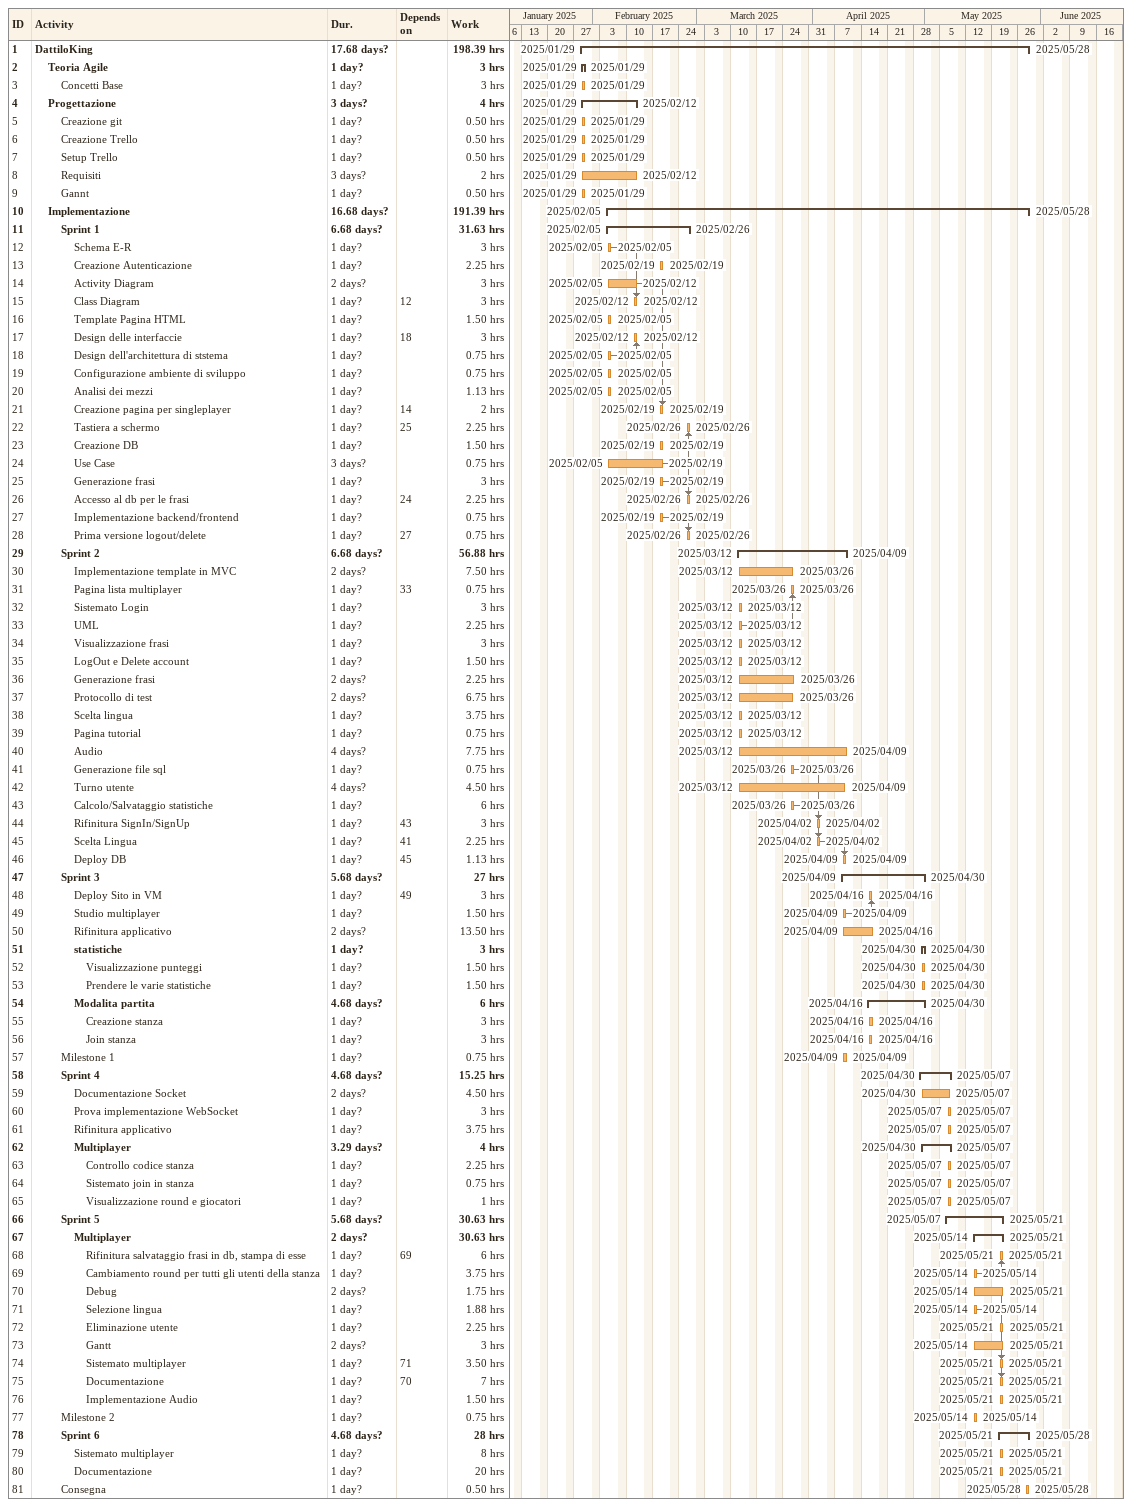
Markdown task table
| ID | Level | Task | Duration | Start | Finish | Predecessors | Work (h) |
|---|---|---|---|---|---|---|---|
| 1 | 1 | **DattiloKing** | 17.68d? | 2025-01-29 | 2025-05-28 |  | 198.39 |
| 2 | 2 | **Teoria Agile** | 1d? | 2025-01-29 | 2025-01-29 |  | 3 |
| 3 | 3 | Concetti Base | 1d? | 2025-01-29 | 2025-01-29 |  | 3 |
| 4 | 2 | **Progettazione** | 3d? | 2025-01-29 | 2025-02-12 |  | 4 |
| 5 | 3 | Creazione git | 1d? | 2025-01-29 | 2025-01-29 |  | 0.50 |
| 6 | 3 | Creazione Trello | 1d? | 2025-01-29 | 2025-01-29 |  | 0.50 |
| 7 | 3 | Setup Trello | 1d? | 2025-01-29 | 2025-01-29 |  | 0.50 |
| 8 | 3 | Requisiti | 3d? | 2025-01-29 | 2025-02-12 |  | 2 |
| 9 | 3 | Gannt | 1d? | 2025-01-29 | 2025-01-29 |  | 0.50 |
| 10 | 2 | **Implementazione** | 16.68d? | 2025-02-05 | 2025-05-28 |  | 191.39 |
| 11 | 3 | **Sprint 1** | 6.68d? | 2025-02-05 | 2025-02-26 |  | 31.63 |
| 12 | 4 | Schema E-R | 1d? | 2025-02-05 | 2025-02-05 |  | 3 |
| 13 | 4 | Creazione Autenticazione | 1d? | 2025-02-19 | 2025-02-19 |  | 2.25 |
| 14 | 4 | Activity Diagram | 2d? | 2025-02-05 | 2025-02-12 |  | 3 |
| 15 | 4 | Class Diagram | 1d? | 2025-02-12 | 2025-02-12 | 12 | 3 |
| 16 | 4 | Template Pagina HTML | 1d? | 2025-02-05 | 2025-02-05 |  | 1.50 |
| 17 | 4 | Design delle interfaccie | 1d? | 2025-02-12 | 2025-02-12 | 18 | 3 |
| 18 | 4 | Design dell'architettura di ststema | 1d? | 2025-02-05 | 2025-02-05 |  | 0.75 |
| 19 | 4 | Configurazione ambiente di sviluppo | 1d? | 2025-02-05 | 2025-02-05 |  | 0.75 |
| 20 | 4 | Analisi dei mezzi | 1d? | 2025-02-05 | 2025-02-05 |  | 1.13 |
| 21 | 4 | Creazione pagina per singleplayer | 1d? | 2025-02-19 | 2025-02-19 | 14 | 2 |
| 22 | 4 | Tastiera a schermo | 1d? | 2025-02-26 | 2025-02-26 | 25 | 2.25 |
| 23 | 4 | Creazione DB | 1d? | 2025-02-19 | 2025-02-19 |  | 1.50 |
| 24 | 4 | Use Case | 3d? | 2025-02-05 | 2025-02-19 |  | 0.75 |
| 25 | 4 | Generazione frasi | 1d? | 2025-02-19 | 2025-02-19 |  | 3 |
| 26 | 4 | Accesso al db per le frasi | 1d? | 2025-02-26 | 2025-02-26 | 24 | 2.25 |
| 27 | 4 | Implementazione backend/frontend | 1d? | 2025-02-19 | 2025-02-19 |  | 0.75 |
| 28 | 4 | Prima versione logout/delete | 1d? | 2025-02-26 | 2025-02-26 | 27 | 0.75 |
| 29 | 3 | **Sprint 2** | 6.68d? | 2025-03-12 | 2025-04-09 |  | 56.88 |
| 30 | 4 | Implementazione template in MVC | 2d? | 2025-03-12 | 2025-03-26 |  | 7.50 |
| 31 | 4 | Pagina lista multiplayer | 1d? | 2025-03-26 | 2025-03-26 | 33 | 0.75 |
| 32 | 4 | Sistemato Login | 1d? | 2025-03-12 | 2025-03-12 |  | 3 |
| 33 | 4 | UML | 1d? | 2025-03-12 | 2025-03-12 |  | 2.25 |
| 34 | 4 | Visualizzazione frasi | 1d? | 2025-03-12 | 2025-03-12 |  | 3 |
| 35 | 4 | LogOut e Delete account | 1d? | 2025-03-12 | 2025-03-12 |  | 1.50 |
| 36 | 4 | Generazione frasi | 2d? | 2025-03-12 | 2025-03-26 |  | 2.25 |
| 37 | 4 | Protocollo di test | 2d? | 2025-03-12 | 2025-03-26 |  | 6.75 |
| 38 | 4 | Scelta lingua | 1d? | 2025-03-12 | 2025-03-12 |  | 3.75 |
| 39 | 4 | Pagina tutorial | 1d? | 2025-03-12 | 2025-03-12 |  | 0.75 |
| 40 | 4 | Audio | 4d? | 2025-03-12 | 2025-04-09 |  | 7.75 |
| 41 | 4 | Generazione file sql | 1d? | 2025-03-26 | 2025-03-26 |  | 0.75 |
| 42 | 4 | Turno utente | 4d? | 2025-03-12 | 2025-04-09 |  | 4.50 |
| 43 | 4 | Calcolo/Salvataggio statistiche | 1d? | 2025-03-26 | 2025-03-26 |  | 6 |
| 44 | 4 | Rifinitura SignIn/SignUp | 1d? | 2025-04-02 | 2025-04-02 | 43 | 3 |
| 45 | 4 | Scelta Lingua | 1d? | 2025-04-02 | 2025-04-02 | 41 | 2.25 |
| 46 | 4 | Deploy DB | 1d? | 2025-04-09 | 2025-04-09 | 45 | 1.13 |
| 47 | 3 | **Sprint 3** | 5.68d? | 2025-04-09 | 2025-04-30 |  | 27 |
| 48 | 4 | Deploy Sito in VM | 1d? | 2025-04-16 | 2025-04-16 | 49 | 3 |
| 49 | 4 | Studio multiplayer | 1d? | 2025-04-09 | 2025-04-09 |  | 1.50 |
| 50 | 4 | Rifinitura applicativo | 2d? | 2025-04-09 | 2025-04-16 |  | 13.50 |
| 51 | 4 | **statistiche** | 1d? | 2025-04-30 | 2025-04-30 |  | 3 |
| 52 | 5 | Visualizzazione punteggi | 1d? | 2025-04-30 | 2025-04-30 |  | 1.50 |
| 53 | 5 | Prendere le varie statistiche | 1d? | 2025-04-30 | 2025-04-30 |  | 1.50 |
| 54 | 4 | **Modalita partita** | 4.68d? | 2025-04-16 | 2025-04-30 |  | 6 |
| 55 | 5 | Creazione stanza | 1d? | 2025-04-16 | 2025-04-16 |  | 3 |
| 56 | 5 | Join stanza | 1d? | 2025-04-16 | 2025-04-16 |  | 3 |
| 57 | 3 | Milestone 1 | 1d? | 2025-04-09 | 2025-04-09 |  | 0.75 |
| 58 | 3 | **Sprint 4** | 4.68d? | 2025-04-30 | 2025-05-07 |  | 15.25 |
| 59 | 4 | Documentazione Socket | 2d? | 2025-04-30 | 2025-05-07 |  | 4.50 |
| 60 | 4 | Prova implementazione WebSocket | 1d? | 2025-05-07 | 2025-05-07 |  | 3 |
| 61 | 4 | Rifinitura applicativo | 1d? | 2025-05-07 | 2025-05-07 |  | 3.75 |
| 62 | 4 | **Multiplayer** | 3.29d? | 2025-04-30 | 2025-05-07 |  | 4 |
| 63 | 5 | Controllo codice stanza | 1d? | 2025-05-07 | 2025-05-07 |  | 2.25 |
| 64 | 5 | Sistemato join in stanza | 1d? | 2025-05-07 | 2025-05-07 |  | 0.75 |
| 65 | 5 | Visualizzazione round e giocatori | 1d? | 2025-05-07 | 2025-05-07 |  | 1 |
| 66 | 3 | **Sprint 5** | 5.68d? | 2025-05-07 | 2025-05-21 |  | 30.63 |
| 67 | 4 | **Multiplayer** | 2d? | 2025-05-14 | 2025-05-21 |  | 30.63 |
| 68 | 5 | Rifinitura salvataggio frasi in db, stampa di esse | 1d? | 2025-05-21 | 2025-05-21 | 69 | 6 |
| 69 | 5 | Cambiamento round per tutti gli utenti della stanza | 1d? | 2025-05-14 | 2025-05-14 |  | 3.75 |
| 70 | 5 | Debug | 2d? | 2025-05-14 | 2025-05-21 |  | 1.75 |
| 71 | 5 | Selezione lingua | 1d? | 2025-05-14 | 2025-05-14 |  | 1.88 |
| 72 | 5 | Eliminazione utente | 1d? | 2025-05-21 | 2025-05-21 |  | 2.25 |
| 73 | 5 | Gantt | 2d? | 2025-05-14 | 2025-05-21 |  | 3 |
| 74 | 5 | Sistemato multiplayer | 1d? | 2025-05-21 | 2025-05-21 | 71 | 3.50 |
| 75 | 5 | Documentazione | 1d? | 2025-05-21 | 2025-05-21 | 70 | 7 |
| 76 | 5 | Implementazione Audio | 1d? | 2025-05-21 | 2025-05-21 |  | 1.50 |
| 77 | 3 | Milestone 2 | 1d? | 2025-05-14 | 2025-05-14 |  | 0.75 |
| 78 | 3 | **Sprint 6** | 4.68d? | 2025-05-21 | 2025-05-28 |  | 28 |
| 79 | 4 | Sistemato multiplayer | 1d? | 2025-05-21 | 2025-05-21 |  | 8 |
| 80 | 4 | Documentazione | 1d? | 2025-05-21 | 2025-05-21 |  | 20 |
| 81 | 3 | Consegna | 1d? | 2025-05-28 | 2025-05-28 |  | 0.50 |
